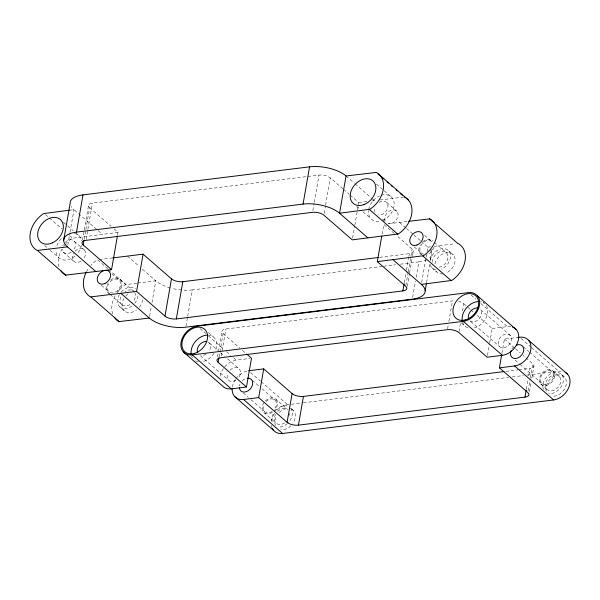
<?xml version="1.0" encoding="UTF-8"?>
<svg xmlns="http://www.w3.org/2000/svg" width="600" height="600" viewBox="0 0 600 600"><rect width="100%" height="100%" fill="white"/><g stroke="black" fill="none" stroke-linecap="round" stroke-linejoin="round"><path stroke-width="0.45" stroke-dasharray="3 2.25" d="M67.793 245.07L69.855 233.257M70.012 232.35L73.98 209.64A26.91 11.543 9.9 0 1 71.198 206.452M82.44 240.248L88.47 205.725M84.105 239.498L85.695 230.407M85.852 229.5L89.655 207.697A8.37 3.593 9.9 0 1 92.46 203.108L319.013 175.072A8.37 3.593 9.9 0 1 330.368 177.915L342.832 188.76M86.123 239.445L87.705 230.362M87.863 229.447L92.46 203.108M117.57 235.118L118.05 232.388L113.895 228.78M149.61 316.222L151.358 306.233M151.988 302.595L155.797 280.793L141.945 268.748M185.947 326.265L187.53 317.183M187.695 316.275L192.292 289.928L382.635 266.377M217.53 356.737L221.917 331.59M219.03 356.918L223.103 333.57A8.37 3.593 9.9 0 1 225.915 328.972L452.467 300.945A8.37 3.593 9.9 0 1 454.44 300.847M221.212 355.913L225.915 328.972M312.832 210.51L314.1 203.243M314.257 202.327L319.013 175.072M324.188 213.345L325.455 206.077M325.612 205.17L330.368 177.915M352.575 238.042L354.638 226.23M354.795 225.322L357.337 210.788M357.495 209.88L358.763 202.612L349.763 194.782M382.05 234.375L383.798 224.385L395.565 234.623M404.303 282.735L406.365 270.93M406.522 270.022L408.743 257.303M408.908 256.395L409.38 253.665A8.37 3.593 9.9 0 0 412.185 249.075L396.263 235.222M405.84 285.413L408.06 272.692M408.225 271.785L410.76 257.25M410.918 256.343L412.185 249.075M407.19 286.478L409.41 273.765M409.567 272.85L412.425 256.5M412.582 255.593L413.377 251.048M412.658 297.33L415.515 280.972M416.145 277.343L418.845 261.9A26.91 11.543 9.9 0 0 427.68 259.312M421.68 282.562L425.963 258.038M426.12 257.13L426.435 255.308M427.072 251.678L427.86 247.132L422.325 242.317M426.607 282.555L429.78 264.39M430.575 259.845L431.685 253.485M447.607 328.785L448.237 325.192M448.86 321.6L452.467 300.945M458.963 331.62L460.373 323.543M462.562 310.972L463.822 303.788A8.37 3.593 9.9 0 0 458.722 301.418M487.507 355.418L489.548 343.748M489.705 342.847L492.21 328.478L476.978 315.233M501.915 353.468L504.42 339.097L517.808 337.44M526.403 389.04L528.127 379.163M528.757 375.57L530.01 368.385A8.37 3.593 9.9 0 0 532.815 363.795L523.118 355.358M528.112 390.728L530.153 379.058M530.31 378.157L532.815 363.795M529.455 391.808L531.023 382.83M531.81 378.337L534 365.767M118.05 232.388L71.992 238.275A23.918 17.61 -49 0 0 65.985 243.465M136.762 283.147L125.422 284.737A23.918 17.61 -49 0 0 117.165 292.718M69.45 210.195L73.98 209.64L97.523 230.115M358.763 202.612L367.058 201.585M371.67 201.015L376.252 200.445M379.875 199.995L404.34 196.972M99.315 259.575L112.905 257.895M388.403 223.808L407.625 221.43M137.67 283.035L155.797 280.793A26.91 11.543 9.9 0 0 170.505 287.978M430.582 246.795L427.86 247.132A26.91 11.543 9.9 0 1 429.173 248.4M434.205 246.353L455.048 243.772M379.665 257.34L409.38 253.665M383.558 266.265L395.632 264.772M400.275 264.195L418.845 261.9M220.163 376.192A16.148 11.887 -49 0 1 236.325 360.135L249.712 358.478M492.21 328.478L507.382 326.603A16.148 11.887 -49 0 1 510.832 326.655M505.868 371.37L517.935 369.877M518.865 369.765L530.01 368.385M277.222 410.145A16.148 11.887 -49 0 1 287.61 404.745L290.4 404.4M291.33 404.28L302.468 402.908M303.397 402.787L508.545 377.407M512.257 376.95L523.395 375.57M527.107 375.112L558.668 371.205A16.148 11.887 -49 0 1 562.118 371.257M376.425 184.035L383.468 190.163M384.173 190.778L391.92 197.52M448.725 250.86L453.308 254.843M434.243 242.212L446.61 252.968M386.842 202.56L396.915 211.327M424.635 235.433L432.022 241.86M346.05 175.98L354.353 183.203M355.05 183.81L370.972 197.655M371.67 198.263L374.438 200.67M399.472 222.442L405.705 227.865M406.395 228.465L413.317 234.487M414.015 235.087L421.627 241.718M483.015 302.16L484.425 303.382A14.947 11.01 -49 0 0 480.375 301.68M471.097 295.043L475.98 299.295M480.862 303.54L507.382 326.603M520.987 338.438L530.76 346.935M531.457 347.543L558.668 371.205M561.577 374.513L564.63 377.168M382.553 219.337L385.912 222.255M414.308 246.952L421.02 252.795M420.173 253.635L421.545 254.827M553.35 371.303A8.97 6.607 -49 0 1 547.62 385.08A8.97 6.607 -49 0 1 540.037 376.447A8.97 6.607 -49 0 1 553.35 371.303L559.455 376.612A8.97 6.607 -49 0 1 553.725 390.39A8.97 6.607 -49 0 1 546.143 381.757A8.97 6.607 -49 0 1 559.455 376.612M343.53 189.36L349.065 194.175M510.375 335.505A7.77 5.723 -49 0 0 498.84 339.968A7.77 5.723 -49 0 0 505.41 347.438A7.77 5.723 -49 0 0 510.375 335.505L480.457 309.48A7.77 5.723 -49 0 1 478.755 319.267A7.77 5.723 -49 0 1 469.455 320.415L499.373 346.433M523.283 346.725L528.847 351.57M529.545 352.178L552.502 372.142A7.77 5.723 -49 0 1 547.537 384.082A7.77 5.723 -49 0 1 540.967 376.605A7.77 5.723 -49 0 1 552.502 372.142M431.798 267.683L436.373 271.665M356.67 206.288L360.195 209.355M363.007 211.8L370.763 218.542M463.822 303.788L470.055 309.21M470.745 309.81L473.513 312.218M504.42 339.097L514.808 348.135M515.505 348.735L520.35 352.95M515.062 360.082L519.24 363.712M519.93 364.32L541.5 383.077M540.653 383.918L546.757 389.228M461.265 322.837L465.487 326.513M89.655 207.697L111.12 226.365M223.103 333.57L239.722 348.022M242.498 350.43L245.955 353.445M98.212 230.715L102.368 234.33M127.403 256.103L139.178 266.34M208.41 332.61L213.337 336.9M200.04 328.582L205.62 333.435M208.417 335.865L223.763 349.215M226.56 351.638L230.745 355.282M233.535 357.712L236.325 360.135M250.627 372.577L260.4 381.075M261.097 381.683L287.61 404.745M291.127 408.577L293.572 410.7M265.462 400.853A8.97 6.607 -49 0 1 276.188 399.525L287.722 409.56M209.4 343.02L217.755 350.28M220.538 352.702L224.708 356.332M227.49 358.748L239.317 369.038M252.233 380.265L259.237 386.355M262.035 388.793L275.347 400.365M63.427 222.21L66.953 225.27M67.657 225.885L73.29 230.79M76.11 233.243L78.93 235.688M119.865 279.202L133.597 291.15A8.97 6.607 -49 0 0 125.032 291.577M45.457 214.545L62.078 228.998M69.698 235.62L72.465 238.028M107.887 268.837L97.5 259.8L97.028 260.048A23.918 17.61 -49 0 0 91.02 265.237M108.578 269.438L125.887 284.49M74.317 241.23L84.398 249.99M111.892 273.862L119.28 280.29A7.77 5.723 -49 0 1 114.907 292.305A7.77 5.723 -49 0 1 107.812 285.375A7.77 5.723 -49 0 1 119.28 280.29M200.483 355.763L228.315 379.972M243.33 393.03L248.235 397.29M251.032 399.728L264.337 411.3M263.97 402.653A8.97 6.607 -49 0 0 263.49 412.14L275.707 422.76M63.315 252.157L73.387 260.925M101.333 285.263L108.72 291.69M108.135 292.778L109.515 293.97M110.198 294.57L121.875 304.725A8.97 6.607 -49 0 0 131.062 303.847M119.363 294.562A11.962 8.805 -49 0 0 119.805 306.885L124.38 310.868A11.962 8.805 -49 0 0 136.583 309.93M44.617 245.445L49.545 249.735M50.25 250.35L58.71 257.7M208.23 342.09A7.77 5.723 -49 0 1 208.987 351.24M206.145 354.067A7.77 5.723 -49 0 1 201.03 355.373M230.025 370.185A7.77 5.723 -49 0 1 238.778 368.52A7.77 5.723 -49 0 1 238.905 377.257M236.062 380.085A7.77 5.723 -49 0 1 228.855 380.49A7.77 5.723 -49 0 1 227.782 373.5M486.353 305.528A14.947 11.01 -49 0 1 474.412 327.907M468.067 327.87A14.947 11.01 -49 0 1 462.623 322.327M208.5 335.123A14.947 11.01 -49 0 1 215.197 351.127M213.998 353.31A14.947 11.01 -49 0 1 201.728 361.77M198.517 361.763A14.947 11.01 -49 0 1 194.46 360.067M192.525 357.938A14.947 11.01 -49 0 1 191.572 355.897M291.772 409.268A11.962 8.805 -49 0 1 292.935 423.345M290.947 425.752A11.962 8.805 -49 0 1 280.695 429.713M275.415 425.513A11.962 8.805 -49 0 1 276.855 415.522M279.27 412.47A11.962 8.805 -49 0 1 286.965 408.465M546.21 391.207A11.962 8.805 -49 0 1 555.938 375.405A11.962 8.805 -49 0 1 566.22 384.63A11.962 8.805 -49 0 1 551.752 396.18M266.048 401.52A7.77 5.723 -49 0 1 275.175 400.185A7.77 5.723 -49 0 1 274.103 409.658M272.085 411.42A7.77 5.723 -49 0 1 264.885 411.817A7.77 5.723 -49 0 1 263.805 404.827M289.74 413.482A8.97 6.607 -49 0 1 289.642 415.515M284.64 422.895A8.97 6.607 -49 0 1 275.903 422.97A8.97 6.607 -49 0 1 275.767 413.933M277.673 411.472A8.97 6.607 -49 0 1 287.055 409.072M239.452 385.935A7.77 5.723 -49 0 1 239.993 384.12M242.235 380.805A7.77 5.723 -49 0 1 245.498 378.653M511.995 348.832A7.77 5.723 -49 0 1 513.293 347.272M543.42 389.325A11.962 8.805 -49 0 1 552.285 372.968A11.962 8.805 -49 0 1 563.22 381.668A11.962 8.805 -49 0 1 548.7 393.525M276.188 399.525A8.97 6.607 -49 0 1 274.222 410.812M272.43 412.275A8.97 6.607 -49 0 1 263.49 412.14M290.52 408.045A11.962 8.805 -49 0 1 287.895 423.097M287.325 423.63A11.962 8.805 -49 0 1 277.642 427.058M272.1 422.085A11.962 8.805 -49 0 1 274.222 412.215M275.16 410.97A11.962 8.805 -49 0 1 288.72 406.612M272.025 427.755A16.148 11.887 -49 0 1 271.373 425.325M271.455 420.795A16.148 11.887 -49 0 1 274.538 413.393M232.373 386.812A16.148 11.887 -49 0 1 235.462 379.403M235.942 378.72A16.148 11.887 -49 0 1 247.642 370.897M192.292 289.928A26.91 11.543 9.9 0 1 182.535 290.093M181.665 290.025A26.91 11.543 9.9 0 1 172.178 288.42M430.643 250.32A26.91 11.543 9.9 0 1 428.385 258.892M379.103 202.447A7.77 5.723 -49 0 1 388.02 206.317A7.77 5.723 -49 0 1 378.472 214.92M375.045 212.19A7.77 5.723 -49 0 1 375.3 207.022M385.118 220.958A7.77 5.723 -49 0 1 390.877 210.322A7.77 5.723 -49 0 1 397.987 215.978A7.77 5.723 -49 0 1 388.545 223.688M381.15 195.285A14.947 11.01 -49 0 1 394.155 203.077A14.947 11.01 -49 0 1 383.205 220.125M379.02 221.333A14.947 11.01 -49 0 1 368.572 210.458M368.7 209.595A14.947 11.01 -49 0 1 379.478 195.938M65.025 242.377A7.77 5.723 -49 0 1 74.153 241.042A7.77 5.723 -49 0 1 73.073 250.522M71.062 252.278A7.77 5.723 -49 0 1 62.153 249.27M62.782 245.692A7.77 5.723 -49 0 1 63.367 244.507M75.097 251.138A7.77 5.723 -49 0 1 84.225 249.81A7.77 5.723 -49 0 1 83.153 259.282M81.135 261.038A7.77 5.723 -49 0 1 73.56 261.105A7.77 5.723 -49 0 1 73.448 253.267M74.37 233.445A14.947 11.01 -49 0 1 81.54 240.983M81.45 245.175A14.947 11.01 -49 0 1 77.273 253.748M75.075 255.96A14.947 11.01 -49 0 1 62.002 259.642A14.947 11.01 -49 0 1 55.98 249.93M56.887 245.587A14.947 11.01 -49 0 1 63.157 236.933M423.653 254.22A7.77 5.723 -49 0 1 422.04 243.757A7.77 5.723 -49 0 1 432.817 243.165M432.285 248.925A7.77 5.723 -49 0 1 430.32 251.64M434.865 263.812A11.962 8.805 -49 0 1 446.25 252.675A11.962 8.805 -49 0 1 455.123 260.4A11.962 8.805 -49 0 1 445.665 273.21M442.98 273.9A11.962 8.805 -49 0 1 435.15 269.663M432.57 262.245A8.97 6.607 -49 0 1 440.317 251.572A8.97 6.607 -49 0 1 447.938 257.64A8.97 6.607 -49 0 1 438.87 267.255M433.957 247.087A8.97 6.607 -49 0 1 425.798 255.195M421.522 254.708A8.97 6.607 -49 0 1 420.24 244.8M422.715 241.815A8.97 6.607 -49 0 1 432.87 241.02M430.147 260.528A11.962 8.805 -49 0 1 441.232 248.782A11.962 8.805 -49 0 1 450.548 256.192A11.962 8.805 -49 0 1 441.082 269.228M435.847 269.88A11.962 8.805 -49 0 1 430.118 264.09M134.7 292.493A8.97 6.607 -49 0 1 132.75 302.243M121.875 304.725A8.97 6.607 -49 0 1 121.38 295.538M142.553 299.76A11.962 8.805 -49 0 1 139.365 307.222M124.38 310.868A11.962 8.805 -49 0 1 123.945 298.545M125.775 296.025A11.962 8.805 -49 0 1 129.308 293.048M110.677 280.08A8.97 6.607 -49 0 1 120.96 280.545A8.97 6.607 -49 0 1 117.323 291.9M109.635 293.663A8.97 6.607 -49 0 1 107.64 283.59M137.97 295.778A11.962 8.805 -49 0 1 134.782 303.24M132.007 305.947A11.962 8.805 -49 0 1 119.805 306.885M121.192 292.043A11.962 8.805 -49 0 1 135.667 288.99M58.988 266.722A23.918 17.61 -49 0 1 61.838 249.24M63.735 246.255A23.918 17.61 -49 0 1 65.392 244.14M86.453 271.785A23.918 17.61 -49 0 1 88.267 268.755M112.657 313.972A23.918 17.61 -49 0 1 115.26 295.702"/><path stroke-width="0.9" d="M63.66 240.532L70.155 203.288A26.91 11.543 9.9 0 1 82.995 194.873L309.555 166.845A26.91 11.543 9.9 0 1 346.05 175.98L376.358 172.417A23.918 17.61 -49 0 1 369.923 209.28L339.548 213.225A26.91 11.543 9.9 0 0 303.053 204.09L76.5 232.125A26.91 11.543 9.9 0 0 67.477 246.885L37.17 250.447A23.918 17.61 -49 0 1 43.605 213.585L69.45 210.195M76.5 232.125L82.995 194.873M117.413 236.025L111.547 269.64L83.153 244.942L83.948 240.405M381.735 236.19L377.295 261.63L405.683 286.32A8.37 3.593 9.9 0 1 402.877 290.918L176.325 318.945A8.37 3.593 9.9 0 1 164.97 316.103L136.583 291.413L143.078 254.16L112.905 257.895M164.97 316.103L171.472 278.858L143.078 254.16M176.325 318.945L182.828 281.692L378.743 257.46M246.653 354.045L251.498 358.26L246.48 386.993L218.093 362.303L218.873 357.81M501.6 355.26L499.41 367.83L527.798 392.528A8.37 3.593 9.9 0 1 524.993 397.118L298.44 425.145A8.37 3.593 9.9 0 1 287.085 422.31L258.69 397.612L263.707 368.88L248.535 370.755M303.053 204.09L309.555 166.845M287.085 422.31L292.103 393.57L263.707 368.88M298.44 425.145L303.45 396.412L504.007 371.603M346.05 175.98L339.548 213.225L367.935 237.915M402.877 290.918L404.145 283.65M425.183 290.73L426.45 283.462M524.993 397.118L526.245 389.933M83.153 244.942A8.37 3.593 9.9 0 1 85.957 240.353L312.517 212.325A8.37 3.593 9.9 0 1 323.865 215.167L352.26 239.858L398.31 233.97A23.918 17.61 -49 0 0 404.745 197.108L404.34 196.972M377.295 261.63L423.345 255.743A23.918 17.61 -49 0 0 429.78 218.88L408.533 221.317M392.97 259.688L421.365 284.385L451.74 280.44A23.918 17.61 -49 0 0 458.175 243.57M61.012 271.058A23.918 17.61 -49 0 0 65.558 275.138L111.547 269.64M86.055 272.565A23.918 17.61 -49 0 0 90.593 296.91L136.583 291.413M114.435 317.52A23.918 17.61 -49 0 0 118.988 321.608L149.295 318.045A26.91 11.543 9.9 0 0 185.79 327.173L412.342 299.145A26.91 11.543 9.9 0 0 421.365 284.385M192.233 354.885L463.29 321.353A16.148 11.887 -49 0 0 479.452 305.295A16.148 11.887 -49 0 0 468.308 292.62L197.25 326.153A16.148 11.887 -49 0 0 181.087 342.21A16.148 11.887 -49 0 0 192.233 354.885L231.308 388.868L246.48 386.993M517.808 337.44L519.592 337.222A16.148 11.887 -49 0 1 530.737 349.897A16.148 11.887 -49 0 1 514.575 365.955L499.41 367.83M512.415 327.053A16.148 11.887 -49 0 1 517.778 342.112A16.148 11.887 -49 0 1 502.365 355.335L487.192 357.21L458.805 332.52A8.37 3.593 9.9 0 0 447.45 329.678L220.897 357.705A8.37 3.593 9.9 0 0 218.093 362.303M232.163 388.673A16.148 11.887 -49 0 0 243.525 399.495L258.69 397.612M272.355 428.49A16.148 11.887 -49 0 0 282.6 433.478L553.658 399.945A16.148 11.887 -49 0 0 568.702 387.66A16.148 11.887 -49 0 0 565.162 372.285M379.957 175.282L408.345 199.972M378.03 174.083L379.41 175.29M382.185 177.697L383.565 178.905M387.03 181.913L388.418 183.12M391.185 185.528L392.572 186.735M396.03 189.743L397.418 190.95M400.185 193.358L402.263 195.165M429.375 218.745L434.22 222.96M435.607 224.16L457.77 243.435M477.225 295.627L516.3 329.618M528.51 340.237L567.592 374.22M369.45 209.528L397.838 234.218M422.873 255.99L451.268 280.68M463.29 321.353L502.365 355.335M514.575 365.955L553.658 399.945M243.525 399.495L282.6 433.478M67.477 246.885L95.873 271.575M120.9 293.347L149.295 318.045M183.315 351.87L222.39 385.86A16.148 11.887 -49 0 0 231.308 388.868M234.6 396.48L273.675 430.463M37.575 250.583L65.963 275.28M90.998 297.053L119.392 321.743M197.603 352.65A7.77 5.723 -49 0 1 199.417 344.918A7.77 5.723 -49 0 1 206.767 341.595M468.66 319.11A7.77 5.723 -49 0 1 470.475 311.385A7.77 5.723 -49 0 1 477.825 308.055M462.255 320.812A14.947 11.01 -49 0 1 478.808 301.553M191.205 354.382A14.947 11.01 -49 0 1 207.712 335.093M303.45 396.412A8.37 3.593 9.9 0 1 292.103 393.57M247.237 378.21A7.77 5.723 -49 0 1 252.683 383.707A7.77 5.723 -49 0 1 245.985 391.793A7.77 5.723 -49 0 1 239.37 387.697M516.548 345.12A7.77 5.723 -49 0 1 523.74 350.175A7.77 5.723 -49 0 1 515.31 358.553A7.77 5.723 -49 0 1 511.05 350.587M182.828 281.692A8.37 3.593 9.9 0 1 171.472 278.858M465.255 319.942A14.947 11.01 -49 0 0 477.195 297.562A14.947 11.01 -49 0 0 454.95 303.442A14.947 11.01 -49 0 0 465.255 319.942M194.243 353.468A14.947 11.01 -49 0 0 206.115 331.065A14.947 11.01 -49 0 0 183.87 337.02A14.947 11.01 -49 0 0 194.243 353.468M364.05 204.548A14.947 11.01 -49 0 0 373.605 181.59A14.947 11.01 -49 0 0 351.413 190.17A14.947 11.01 -49 0 0 364.05 204.548M52.32 242.88A14.947 11.01 -49 0 0 60.608 219.757A14.947 11.01 -49 0 0 38.572 229.65A14.947 11.01 -49 0 0 52.32 242.88M416.985 245.032A7.77 5.723 -49 0 0 421.95 233.1A7.77 5.723 -49 0 0 410.408 237.555A7.77 5.723 -49 0 0 416.985 245.032M104.835 283.545A7.77 5.723 -49 0 0 109.208 271.53A7.77 5.723 -49 0 0 97.733 276.615A7.77 5.723 -49 0 0 104.835 283.545"/></g></svg>
